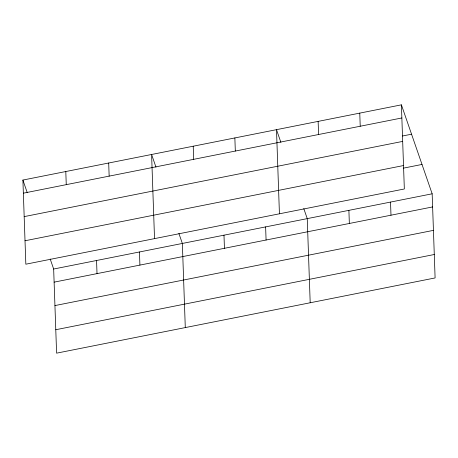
<?xml version="1.0" encoding="UTF-8"?>
<svg xmlns="http://www.w3.org/2000/svg" width="458" height="458" viewBox="0 0 458 458"><rect width="100%" height="100%" fill="white"/><g stroke="black" fill="none" stroke-linecap="round" stroke-linejoin="round"><path stroke-width="0.69" d="M401.403 104.842L404.34 188.977L25.837 264.197L22.9 180.057L401.403 104.842L432.163 193.803L435.1 277.943L56.597 353.158L53.66 269.023L50.203 259.016M23.358 193.179L401.861 117.964M402.53 135.992L411.553 134.2M24.177 216.617L402.679 141.396M25.018 240.759L403.521 165.544M403.275 168.172L422.013 164.445M53.66 269.023L432.163 193.803M54.118 282.145L432.621 206.924M54.937 305.578L433.44 230.363M55.779 329.726L434.281 254.505M280.88 142.341L276.495 129.666L279.432 213.8M303.797 208.619L307.255 218.626L310.192 302.761M155.972 167.164L151.592 154.483L154.529 238.624M178.889 233.443L182.353 243.45L185.29 327.585M22.9 180.057L27.285 192.738M390.525 202.081L390.983 215.203M359.765 113.115L360.223 126.236M348.893 210.354L349.351 223.475M318.133 121.387L318.591 134.509M265.623 226.899L266.081 240.021M234.862 137.938L235.32 151.06M223.985 235.177L224.443 248.299M193.224 146.211L193.682 159.332M139.455 251.974L139.913 265.096M108.695 163.008L109.153 176.13M96.558 260.499L97.016 273.621M65.797 171.532L66.255 184.654"/></g></svg>
